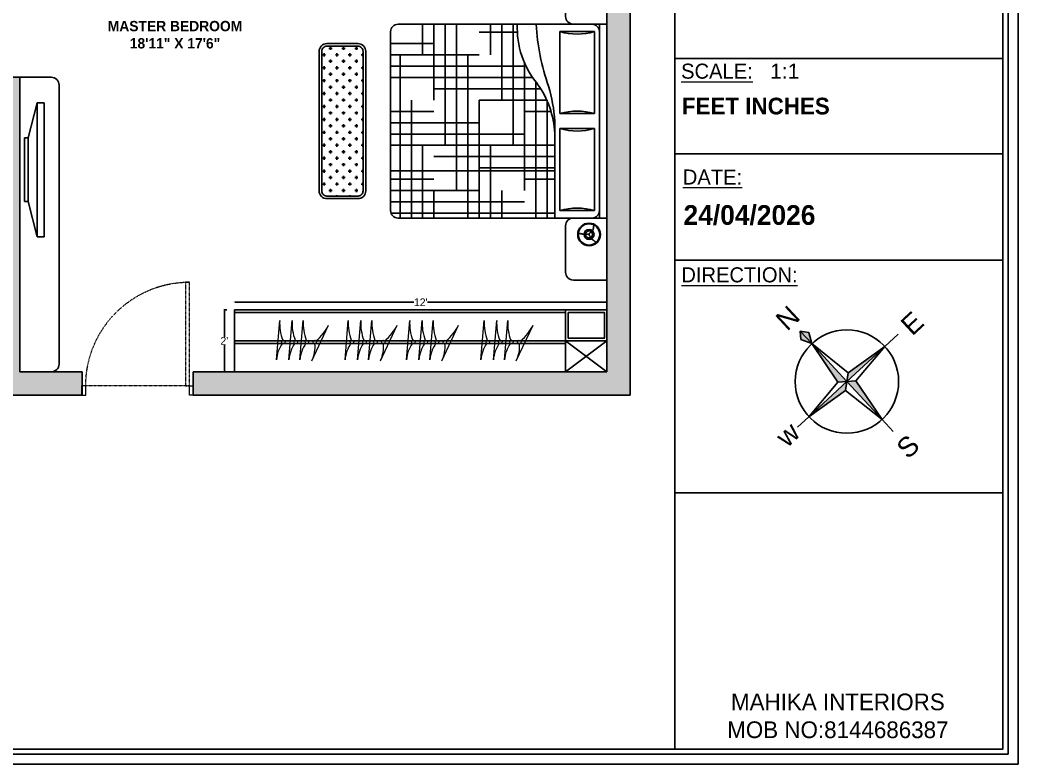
# Model space of a CAD drawing. Header units: inches. Extents: x 9636 to 21597, y -10243 to 557.
# Drawn here: x 10567.4 to 10953.4, y -5453.8 to -5165.9 of the extents above; entities that cross this region are included whole.
import ezdxf

# ---------------------------------------------------------------- set-up
doc = ezdxf.new("R2010")
doc.units = ezdxf.units.IN
doc.header["$MEASUREMENT"] = 0
for name, pattern in [('AUDIT_D_060311083008-3', [0]), ('DASHED2', [0.375, 0.25, -0.125]), ('HIDDEN', [0.375, 0.25, -0.125])]:
    doc.linetypes.add(name, pattern=pattern)
for name, color, linetype in [('A-DOOR', 251, 'AUDIT_D_060311083008-3'), ('A-Door-Frame', 1, 'Continuous'), ('A-Door-Swing', 8, 'HIDDEN'), ('ELE', 5, 'Continuous'), ('FUR', 42, 'Continuous'), ('IEL-HATCH-002', 7, 'Continuous'), ('TEFRİŞ', 11, 'Continuous')]:
    doc.layers.add(name, color=color, linetype=linetype)
doc.layers.add('FURNI', color=140, linetype='Continuous', lineweight=18)
doc.layers.add('Furniture', color=251, linetype='Continuous', lineweight=18)
doc.styles.add('HEMI', font='stylu.ttf')
doc.styles.add('regular', font='swissl.ttf')
doc.styles.get("Standard").update_dxf_attribs({"font": 'arial.ttf'})
doc.dimstyles.get("Standard").update_dxf_attribs({"dimtxt": 0.18, "dimasz": 0.18, "dimexe": 0.18, "dimexo": 0.0625, "dimgap": 0.09, "dimtad": 0, "dimtih": 1, "dimtoh": 1, "dimdec": 0, "dimzin": 0, "dimdsep": 46, "dimlunit": 4, "dimtxsty": 'Standard', "dimcen": 0.09, "dimadec": 0, "dimazin": 0, "dimtfac": 1, "dimtdec": 0, "dimtofl": 0, "dimtmove": 0, "dimatfit": 3, "dimfxl": 1, "dimtolj": 1, "dimtzin": 0, "dimarcsym": 0})
pattern_1 = [(90, (16.9, 0), (-744, 744), [744, -744]), (90, (140.9, 0), (-744, 744), [744, -744]), (90, (264.9, 0), (-744, 744), [744, -744]), (90, (388.9, 0), (-744, 744), [744, -744]), (90, (512.9, 0), (-744, 744), [744, -744]), (90, (636.9, 0), (-744, 744), [744, -744]), (90, (760.9, 0), (-744, 744), [744, -744]), (0, (16.9, 744), (744, -744), [744, -744]), (0, (16.9, 868), (744, -744), [744, -744]), (0, (16.9, 992), (744, -744), [744, -744]), (0, (16.9, 1116), (744, -744), [744, -744]), (0, (16.9, 1240), (744, -744), [744, -744]), (0, (16.9, 1364), (744, -744), [744, -744]), (0, (16.9, 1488), (744, -744), [744, -744])]

# ---------------------------------------------------------------- blocks, each defined once
blk = doc.blocks.new('*U121')
at = {"layer": 'A-Door-Frame', "lineweight": 5}
for p, q in [((0, -100), (0, 0)), ((1173, -100), (1173, 0))]:
    blk.add_line(p, q, dxfattribs=at)
for points in [[(0, -100), (40, -100), (40, 0), (0, 0)], [(1173, -100), (1133, -100), (1133, 0), (1173, 0)]]:
    blk.add_lwpolyline(points, dxfattribs=at)
at = {"layer": 'A-Door-Swing', "linetype": 'DASHED2', "lineweight": 5}
blk.add_line((50, 0), (1143, 0), dxfattribs=at)
blk.add_lwpolyline([(40, 0), (40, 1093), (80, 1093), (80, 0)], close=True, dxfattribs=at)
blk.add_arc((40, 0), 1093, 360, 90, dxfattribs=at)
blk = doc.blocks.new('db')
at = {"layer": 'IEL-HATCH-002', "transparency": 33554687}
h = blk.add_hatch(dxfattribs=at)
h.set_pattern_fill('AR-PARQ1', color=253, scale=62)
h.set_pattern_definition(pattern_1)
h.paths.add_polyline_path([(3316.83, 804.31), (3284.13, 804.31, 0.147224), (3264.9, 797.58, -0.185244), (3241.83, 789.83), (3241.83, 743.73, 0.414214), (3244.71, 740.84), (3313.94, 740.84, 0.414214), (3316.83, 743.73)])
h = blk.add_hatch(dxfattribs=at)
h.set_pattern_fill('AR-PARQ1', color=253, scale=62)
h.set_pattern_definition(pattern_1)
h.paths.add_polyline_path([(3316.83, 804.31), (3284.13, 804.31, 0.147224), (3264.9, 797.58, -0.185244), (3241.83, 789.83), (3241.83, 743.73, 0.414214), (3244.71, 740.84), (3313.94, 740.84, 0.414214), (3316.83, 743.73)])
h = blk.add_hatch(dxfattribs=at)
h.set_pattern_fill('HOUND', color=33, scale=70)
h.set_pattern_definition([(0, (16.908, 0), (17.5, 4.375), [70, -35]), (90, (16.908, 0), (-4.375, -17.5), [70, -35])])
h.paths.add_polyline_path([(3316.83, 804.31), (3284.13, 804.31, 0.147224), (3264.9, 797.58, -0.185244), (3241.83, 789.83), (3241.83, 743.73, 0.414214), (3244.71, 740.84), (3313.94, 740.84, 0.414214), (3316.83, 743.73)])
at = {"color": 0, "linetype": 'ByBlock'}
for p, q in [((3241.83, 824.5), (3316.83, 824.5)), ((3241.83, 821.61), (3241.83, 824.5)), ((3316.83, 821.61), (3316.83, 824.5)), ((3241.83, 821.61), (3316.83, 821.61)), ((3241.83, 743.73), (3241.83, 818.73)), ((3244.71, 819.69), (3244.71, 806.23)), ((3276.44, 819.69), (3244.71, 819.69)), ((3276.44, 806.23), (3276.44, 819.69)), ((3313.94, 819.69), (3282.21, 819.69)), ((3282.21, 819.69), (3282.21, 806.23)), ((3313.94, 806.23), (3313.94, 819.69)), ((3316.83, 818.73), (3316.83, 743.73)), ((3244.71, 806.23), (3276.44, 806.23)), ((3279.33, 804.31), (3316.83, 804.31)), ((3282.21, 806.23), (3313.94, 806.23)), ((3313.94, 740.84), (3244.71, 740.84))]:
    blk.add_line(p, q, dxfattribs=at)
for centre, radius, start, end in [((3244.71, 818.73), 2.88, 90, 180), ((3221.63, 812.96), 24.04, 343.7398, 16.2602), ((3299.52, 812.96), 24.04, 163.7398, 196.2602), ((3259.13, 812.96), 24.04, 343.7398, 16.2602), ((3337.02, 812.96), 24.04, 163.7398, 196.2602), ((3313.94, 818.73), 2.88, 0, 90), ((3285.7, 768.99), 35.35, 92.5398, 126.0403), ((3282.65, 746.81), 57.59, 93.3065, 106.9429), ((3236.62, 885.64), 88.69, 273.3665, 289.2534), ((3243.27, 823.78), 33.98, 267.5673, 309.5461), ((3244.71, 743.73), 2.88, 180, 270), ((3313.94, 743.73), 2.88, 270, 0)]:
    blk.add_arc(centre, radius, start, end, dxfattribs=at)
blk = doc.blocks.new('erh')
for p, q in [((3623.97, 765.54), (3599.36, 765.54)), ((3599.36, 765.54), (3599.36, 764.17)), ((3623.97, 764.17), (3623.97, 765.54)), ((3623.97, 764.17), (3599.36, 764.17))]:
    blk.add_line(p, q)
at = {"ltscale": 7}
for p, q in [((3599.36, 764.17), (3585.77, 760.72)), ((3623.97, 764.17), (3637.56, 760.72))]:
    blk.add_line(p, q, dxfattribs=at)
blk.add_lwpolyline([(3585.77, 760.72), (3637.56, 760.72), (3637.56, 758.04), (3585.77, 758.04)], close=True, dxfattribs=at)
blk = doc.blocks.new('46u46 u')
at = {"layer": 'Furniture', "color": 133, "lineweight": -2, "true_color": 0x84cdcc}
for p, q in [((1719223.22, 5855.25), (1719238.43, 5853.97)), ((1719223.22, 5850.43), (1719238.43, 5849.14)), ((1719223.22, 5846.14), (1719238.43, 5844.86)), ((1719222.81, 5841.56), (1719236.62, 5835.07))]:
    blk.add_line(p, q, dxfattribs=at)
for centre in [(1719230.18, 5852.56), (1719230.18, 5847.73), (1719230.18, 5843.45), (1719230.18, 5840.42)]:
    blk.add_circle(centre, 0.673, dxfattribs=at)
for centre, radius, start, end in [((1719222.13, 5842.1), 13.19, 55.3487, 85.2486), ((1719237.35, 5835.38), 18.62, 86.6903, 110.6016), ((1719222.13, 5837.28), 13.19, 55.3487, 85.2486), ((1719237.35, 5830.56), 18.62, 86.6903, 110.6016), ((1719222.13, 5833), 13.19, 55.3487, 85.2486), ((1719237.35, 5826.27), 18.62, 86.6903, 110.6016), ((1719228.44, 5853.49), 13.19, 244.7514, 274.6513), ((1719244.98, 5851.7), 18.62, 219.3984, 243.3097)]:
    blk.add_arc(centre, radius, start, end, dxfattribs=at)
blk = doc.blocks.new('rwg')
at = {"layer": 'IEL-HATCH-002', "true_color": 0xe4d6c8, "transparency": 33554687}
h = blk.add_hatch(dxfattribs=at)
h.set_pattern_fill('CROSS', color=254, scale=10)
h.paths.add_polyline_path([(3306.8, 731.61, 0.414214), (3304.8, 733.61), (3250.8, 733.61, 0.414214), (3248.8, 731.61), (3248.8, 719.61, 0.414214), (3250.8, 717.61), (3304.8, 717.61, 0.414214), (3306.8, 719.61)])
for points in [[(3307.8, 731.61), (3307.8, 719.61, -0.414214), (3304.8, 716.61), (3250.8, 716.61, -0.414214), (3247.8, 719.61), (3247.8, 731.61, -0.414214), (3250.8, 734.61), (3304.8, 734.61, -0.414214)], [(3306.8, 731.61), (3306.8, 719.61, -0.414214), (3304.8, 717.61), (3250.8, 717.61, -0.414214), (3248.8, 719.61), (3248.8, 731.61, -0.414214), (3250.8, 733.61), (3304.8, 733.61, -0.414214)]]:
    blk.add_lwpolyline(points, format="xyb", close=True)
blk = doc.blocks.new('*D147')
at = {"color": 254, "lineweight": -2, "transparency": 16777216}
for p, q in [((10650.41, -5275.07), (10650.41, -5274.95)), ((10794.41, -5275.07), (10794.41, -5274.95))]:
    blk.add_line(p, q, dxfattribs=at)
at = {"color": 5, "lineweight": -2, "transparency": 16777216}
for p, q in [((10650.59, -5275.13), (10719.79, -5275.13)), ((10794.23, -5275.13), (10725.03, -5275.13))]:
    blk.add_line(p, q, dxfattribs=at)
at = {"color": 5, "transparency": 16777216}
for points in [[(10650.59, -5275.1), (10650.59, -5275.16), (10650.41, -5275.13)], [(10794.23, -5275.1), (10794.23, -5275.16), (10794.41, -5275.13)]]:
    blk.add_solid(points, dxfattribs=at)
at = {"layer": 'Defpoints', "color": 0, "transparency": 16777216}
for p in [(10794.41, -5275.13), (10650.41, -5278.07), (10794.41, -5278.07)]:
    blk.add_point(p, dxfattribs=at)
at = {"color": 5, "transparency": 16777216, "insert": (10722.41, -5275.13), "char_height": 3, "attachment_point": 5, "style": 'HEMI'}
blk.add_mtext("\\A1;12'", dxfattribs=at)
blk = doc.blocks.new('*D148')
at = {"color": 254, "lineweight": -2, "transparency": 16777216}
for p, q in [((10647.41, -5278.07), (10646.28, -5278.07)), ((10647.41, -5302.07), (10646.28, -5302.07))]:
    blk.add_line(p, q, dxfattribs=at)
at = {"color": 5, "lineweight": -2, "transparency": 16777216}
for p, q in [((10646.46, -5278.25), (10646.46, -5288.45)), ((10646.46, -5301.89), (10646.46, -5291.69))]:
    blk.add_line(p, q, dxfattribs=at)
at = {"color": 5, "transparency": 16777216}
for points in [[(10646.43, -5278.25), (10646.49, -5278.25), (10646.46, -5278.07)], [(10646.43, -5301.89), (10646.49, -5301.89), (10646.46, -5302.07)]]:
    blk.add_solid(points, dxfattribs=at)
at = {"layer": 'Defpoints', "color": 0, "transparency": 16777216}
for p in [(10650.41, -5278.07), (10646.46, -5302.07), (10650.41, -5302.07)]:
    blk.add_point(p, dxfattribs=at)
at = {"color": 5, "transparency": 16777216, "insert": (10646.46, -5290.07), "char_height": 3, "attachment_point": 5, "style": 'HEMI'}
blk.add_mtext("\\A1;2'", dxfattribs=at)
blk = doc.blocks.new('A$C470D500B')
at = {"layer": 'ELE', "true_color": 0xed1f24}
h = blk.add_hatch(color=240, dxfattribs=at)
h.paths.add_polyline_path([(25.36, 49.16), (23.85, 47.28), (25.36, 44.35)])
h.paths.add_polyline_path([(25.36, 44.35), (26.88, 47.28), (25.36, 49.16)])
at = {"layer": 'ELE', "true_color": 0x000000}
h = blk.add_hatch(color=18, dxfattribs=at)
h.paths.add_polyline_path([(27.34, 28.11), (25.36, 29.71), (25.36, 15.08)])
h.paths.add_polyline_path([(40, 29.71), (27.34, 31.31), (25.36, 29.71)])
h.paths.add_polyline_path([(25.36, 44.35), (23.38, 31.31), (25.36, 29.71)])
h.paths.add_polyline_path([(23.38, 28.11), (25.36, 29.71), (10.73, 29.71)])
at = {"layer": 'ELE', "color": 240, "true_color": 0xed1f24}
for p, q in [((25.36, 49.16), (23.85, 47.28)), ((25.36, 49.16), (26.88, 47.28)), ((25.36, 44.35), (25.36, 49.16)), ((23.85, 47.28), (25.36, 44.35)), ((26.88, 47.28), (25.36, 44.35))]:
    blk.add_line(p, q, dxfattribs=at)
at = {"layer": 'ELE', "color": 18, "true_color": 0x000000}
for p, q in [((25.36, 44.35), (23.38, 31.31)), ((25.36, 29.71), (25.36, 44.35)), ((25.36, 44.35), (27.34, 31.31)), ((10.73, 29.71), (23.38, 31.31)), ((23.38, 31.31), (25.36, 29.71)), ((27.34, 31.31), (25.36, 29.71)), ((40, 29.71), (27.34, 31.31)), ((10.73, 29.71), (6.3, 29.71)), ((10.73, 29.71), (6.3, 29.71)), ((25.36, 29.71), (10.73, 29.71)), ((10.73, 29.71), (23.38, 28.11)), ((23.38, 28.11), (25.36, 29.71)), ((25.36, 29.71), (25.36, 15.08)), ((27.34, 28.11), (25.36, 29.71)), ((25.36, 29.71), (40, 29.71)), ((40, 29.71), (27.34, 28.11)), ((40, 29.71), (45.12, 29.71)), ((40, 29.71), (45.12, 29.71)), ((25.36, 15.08), (23.38, 28.11)), ((25.36, 15.08), (27.34, 28.11)), ((25.36, 15.08), (25.36, 10.4))]:
    blk.add_line(p, q, dxfattribs=at)
blk.add_circle((25.36, 29.71), 14.63, dxfattribs=at)
at = {"layer": 'ELE', "color": 240, "true_color": 0xed1f24}
blk.add_text('N', height=5.54, dxfattribs=at).set_placement((22.5, 51.52))
at = {"layer": 'ELE', "color": 18, "true_color": 0x000000}
for s, p in [('w', (0.11, 27.33)), ('E', (47.54, 26.51)), ('S', (22.95, 1.72))]:
    blk.add_text(s, height=5.54, dxfattribs=at).set_placement(p)

msp = doc.modelspace()

# ---------------------------------------------------------------- hatches: boundary and pattern name
at = {"layer": 'IEL-HATCH-002', "true_color": 0xc7c8ca, "transparency": 33554687}
h = msp.add_hatch(color=9, dxfattribs=at)
h.dxf.hatch_style = 1
h.paths.add_polyline_path([(10375.91, -5083.07), (10333.41, -5083.07), (10333.41, -5185.07), (10337.08, -5185.07), (10342.41, -5185.07), (10342.41, -5097.07), (10347.41, -5097.07), (10347.41, -5092.07), (10375.91, -5092.07)])
h.paths.add_polyline_path([(10483.91, -5083.07), (10459.91, -5083.07), (10459.91, -5092.07), (10483.91, -5092.07)])
h.paths.add_polyline_path([(10562.41, -5083.07), (10483.91, -5083.07), (10483.91, -5302.07), (10490.41, -5302.07), (10490.41, -5092.07), (10562.41, -5092.07)])
h.paths.add_polyline_path([(10591.41, -5302.07), (10567.41, -5302.07), (10567.41, -5188.07), (10563.74, -5188.07), (10562.41, -5188.07), (10562.41, -5302.07), (10490.41, -5302.07), (10483.91, -5302.07), (10483.91, -5311.07), (10490.41, -5311.07), (10562.41, -5311.07), (10591.41, -5311.07), (10591.41, -5307.41)])
h.paths.add_polyline_path([(10483.91, -5302.07), (10342.41, -5302.07), (10342.41, -5282.37), (10342.41, -5239.07), (10351.91, -5239.07), (10351.91, -5234.07), (10342.41, -5234.07), (10342.41, -5227.07), (10333.41, -5227.07), (10333.41, -5311.07), (10483.91, -5311.07)])
h.paths.add_polyline_path([(10803.41, -5083.07), (10773.81, -5083.07), (10773.81, -5092.07), (10794.41, -5092.07), (10794.41, -5284.07), (10794.41, -5290.07), (10794.41, -5302.07), (10634.41, -5302.07), (10634.41, -5311.07), (10803.41, -5311.07)])
h.paths.add_polyline_path([(10681.81, -5083.07), (10663.81, -5083.07), (10663.81, -5092.07), (10681.81, -5092.07)], flags=17)
h.paths.add_polyline_path([(10590.81, -5083.07), (10562.41, -5083.07), (10562.41, -5158.07), (10567.41, -5158.07), (10567.41, -5092.07), (10590.81, -5092.07)])

# ---------------------------------------------------------------- linework, layer by layer
for p, q in [((10803.41, -5083.07), (10803.41, -5311.07)), ((10794.41, -5092.07), (10794.41, -5284.07)), ((10567.41, -5188.07), (10562.41, -5188.07)), ((10567.41, -5302.07), (10567.41, -5188.07)), ((10794.41, -5278.07), (10650.41, -5278.07)), ((10650.41, -5302.07), (10650.41, -5278.07)), ((10778.41, -5279.07), (10650.41, -5279.07)), ((10778.41, -5278.07), (10778.41, -5302.07)), ((10794.41, -5278.07), (10794.41, -5302.07)), ((10778.41, -5302.07), (10794.41, -5290.07)), ((10778.41, -5290.07), (10794.41, -5302.07)), ((10591.41, -5302.07), (10567.41, -5302.07)), ((10591.41, -5302.07), (10591.41, -5311.07)), ((10794.41, -5302.07), (10634.41, -5302.07)), ((10634.41, -5302.07), (10634.41, -5311.07)), ((10591.41, -5311.07), (10562.41, -5311.07)), ((10803.41, -5311.07), (10634.41, -5311.07))]:
    msp.add_line(p, q)
at = {"color": 252, "true_color": 0x939598}
for p, q in [((10650.41, -5290.07), (10794.41, -5290.07)), ((10650.41, -5291.07), (10778.41, -5291.07))]:
    msp.add_line(p, q, dxfattribs=at)
for points in [[(10794.41, -5167.53), (10781.41, -5167.53, -0.414214), (10778.41, -5164.53), (10778.41, -5146.53, -0.414214), (10781.41, -5143.53), (10794.41, -5143.53)], [(10794.41, -5266.53), (10781.41, -5266.53, -0.414214), (10778.41, -5263.53), (10778.41, -5245.53, -0.414214), (10781.41, -5242.53), (10794.41, -5242.53)]]:
    msp.add_lwpolyline(points, format="xyb", close=True)
at = {"ltscale": 7}
msp.add_lwpolyline([(10567.41, -5302.07), (10567.41, -5188.07), (10579.53, -5188.07, -0.414214), (10582.53, -5191.07), (10582.53, -5299.07, -0.414214), (10579.53, -5302.07)], format="xyb", close=True, dxfattribs=at)
msp.add_lwpolyline([(10778.41, -5278.07), (10794.41, -5278.07), (10794.41, -5290.07), (10778.41, -5290.07)], close=True)
at = {"color": 152, "true_color": 0x2776bb}
msp.add_lwpolyline([(10779.41, -5279.07), (10793.41, -5279.07), (10793.41, -5289.07), (10779.41, -5289.07)], close=True, dxfattribs=at)
at = {"layer": 'FURNI', "color": 18, "lineweight": 25, "true_color": 0x000000}
for p, q in [((10820.72, -4993.59), (10820.72, -5448)), ((10820.67, -5180.78), (10947.51, -5180.78)), ((10820.67, -5217.71), (10947.51, -5217.71)), ((10820.67, -5258.85), (10947.51, -5258.85)), ((10820.72, -5348.82), (10947.56, -5348.88))]:
    msp.add_line(p, q, dxfattribs=at)
for points in [[(10301.19, -5453.82), (10301.19, -4987.77), (10953.38, -4987.77), (10953.38, -5453.82)], [(10305.07, -5449.94), (10305.07, -4991.65), (10949.5, -4991.65), (10949.5, -5449.94)], [(10307.01, -5448), (10307.01, -4993.59), (10947.56, -4993.59), (10947.56, -5448)]]:
    msp.add_lwpolyline(points, close=True, dxfattribs=at)
at = {"layer": 'TEFRİŞ', "color": 252, "linetype": 'Continuous', "true_color": 0x939598}
for p, q in [((10789.36, -5245.37), (10789.39, -5245.27)), ((10789.36, -5245.37), (10789.39, -5245.27)), ((10789.39, -5245.27), (10789.42, -5245.17)), ((10789.39, -5245.27), (10789.42, -5245.17)), ((10789.42, -5245.17), (10789.46, -5245.08)), ((10789.42, -5245.17), (10789.46, -5245.08)), ((10789.46, -5245.08), (10789.5, -5244.98)), ((10789.46, -5245.08), (10789.5, -5244.98)), ((10789.5, -5244.98), (10789.54, -5244.9)), ((10789.5, -5244.98), (10789.54, -5244.9)), ((10789.54, -5244.9), (10789.59, -5244.82)), ((10789.54, -5244.9), (10789.59, -5244.82)), ((10789.59, -5244.82), (10789.64, -5244.74)), ((10789.59, -5244.82), (10789.64, -5244.74)), ((10783.1, -5248.78), (10782.97, -5248.83)), ((10783.1, -5248.78), (10782.97, -5248.83)), ((10783.24, -5248.73), (10783.1, -5248.78)), ((10783.24, -5248.73), (10783.1, -5248.78)), ((10783.36, -5248.69), (10783.24, -5248.73)), ((10783.36, -5248.69), (10783.24, -5248.73)), ((10783.49, -5248.65), (10783.36, -5248.69)), ((10783.49, -5248.65), (10783.36, -5248.69)), ((10783.6, -5248.62), (10783.49, -5248.65)), ((10783.6, -5248.62), (10783.49, -5248.65)), ((10783.72, -5248.59), (10783.6, -5248.62)), ((10783.72, -5248.59), (10783.6, -5248.62)), ((10783.83, -5248.57), (10783.72, -5248.59)), ((10783.83, -5248.57), (10783.72, -5248.59)), ((10783.93, -5248.56), (10783.83, -5248.57)), ((10783.93, -5248.56), (10783.83, -5248.57)), ((10784.02, -5248.55), (10783.93, -5248.56)), ((10784.02, -5248.55), (10783.93, -5248.56)), ((10784.11, -5248.56), (10784.02, -5248.55)), ((10784.11, -5248.56), (10784.02, -5248.55)), ((10784.2, -5248.57), (10784.11, -5248.56)), ((10784.2, -5248.57), (10784.11, -5248.56)), ((10784.29, -5248.59), (10784.2, -5248.57)), ((10784.29, -5248.59), (10784.2, -5248.57)), ((10784.37, -5248.61), (10784.29, -5248.59)), ((10784.37, -5248.61), (10784.29, -5248.59)), ((10784.45, -5248.63), (10784.37, -5248.61)), ((10784.45, -5248.63), (10784.37, -5248.61)), ((10784.53, -5248.65), (10784.45, -5248.63)), ((10784.53, -5248.65), (10784.45, -5248.63)), ((10784.61, -5248.67), (10784.53, -5248.65)), ((10784.61, -5248.67), (10784.53, -5248.65)), ((10784.69, -5248.69), (10784.61, -5248.67)), ((10784.69, -5248.69), (10784.61, -5248.67)), ((10784.77, -5248.71), (10784.69, -5248.69)), ((10784.77, -5248.71), (10784.69, -5248.69)), ((10784.85, -5248.73), (10784.77, -5248.71)), ((10784.85, -5248.73), (10784.77, -5248.71)), ((10784.93, -5248.75), (10784.85, -5248.73)), ((10784.93, -5248.75), (10784.85, -5248.73)), ((10785.01, -5248.76), (10784.93, -5248.75)), ((10785.01, -5248.76), (10784.93, -5248.75)), ((10785.08, -5248.78), (10785.01, -5248.76)), ((10785.08, -5248.78), (10785.01, -5248.76)), ((10785.16, -5248.79), (10785.08, -5248.78)), ((10785.16, -5248.79), (10785.08, -5248.78)), ((10785.24, -5248.8), (10785.16, -5248.79)), ((10785.24, -5248.8), (10785.16, -5248.79)), ((10785.31, -5248.81), (10785.24, -5248.8)), ((10785.31, -5248.81), (10785.24, -5248.8)), ((10785.39, -5248.82), (10785.31, -5248.81)), ((10785.39, -5248.82), (10785.31, -5248.81)), ((10785.47, -5248.83), (10785.39, -5248.82)), ((10785.47, -5248.83), (10785.39, -5248.82)), ((10785.54, -5248.83), (10785.47, -5248.83)), ((10785.54, -5248.83), (10785.47, -5248.83)), ((10785.62, -5248.83), (10785.54, -5248.83)), ((10785.62, -5248.83), (10785.54, -5248.83)), ((10785.7, -5248.84), (10785.62, -5248.83)), ((10785.7, -5248.84), (10785.62, -5248.83)), ((10785.78, -5248.84), (10785.7, -5248.84)), ((10785.78, -5248.84), (10785.7, -5248.84)), ((10785.86, -5248.84), (10785.78, -5248.84)), ((10785.86, -5248.84), (10785.78, -5248.84)), ((10785.94, -5248.84), (10785.86, -5248.84)), ((10785.94, -5248.84), (10785.86, -5248.84)), ((10786.02, -5248.83), (10785.94, -5248.84)), ((10786.02, -5248.83), (10785.94, -5248.84)), ((10786.11, -5248.83), (10786.02, -5248.83)), ((10786.11, -5248.83), (10786.02, -5248.83)), ((10786.2, -5248.83), (10786.11, -5248.83)), ((10786.2, -5248.83), (10786.11, -5248.83)), ((10786.29, -5248.83), (10786.2, -5248.83)), ((10786.29, -5248.83), (10786.2, -5248.83)), ((10786.38, -5248.82), (10786.29, -5248.83)), ((10786.38, -5248.82), (10786.29, -5248.83)), ((10786.48, -5248.83), (10786.38, -5248.82)), ((10786.48, -5248.83), (10786.38, -5248.82)), ((10786.58, -5248.83), (10786.48, -5248.83)), ((10786.58, -5248.83), (10786.48, -5248.83)), ((10786.69, -5248.83), (10786.58, -5248.83)), ((10786.69, -5248.83), (10786.58, -5248.83)), ((10786.8, -5248.83), (10786.69, -5248.83)), ((10786.8, -5248.83), (10786.69, -5248.83)), ((10786.93, -5248.84), (10786.8, -5248.83)), ((10786.93, -5248.84), (10786.8, -5248.83)), ((10787.07, -5248.83), (10786.93, -5248.84)), ((10787.07, -5248.83), (10786.93, -5248.84)), ((10787.24, -5248.83), (10787.07, -5248.83)), ((10787.24, -5248.83), (10787.07, -5248.83)), ((10787.42, -5248.82), (10787.24, -5248.83)), ((10787.42, -5248.82), (10787.24, -5248.83)), ((10787.36, -5248.72), (10787.45, -5248.91)), ((10787.36, -5248.72), (10787.45, -5248.91)), ((10787.63, -5248.8), (10787.42, -5248.82)), ((10787.63, -5248.8), (10787.42, -5248.82)), ((10787.43, -5248.9), (10787.54, -5248.7)), ((10787.43, -5248.9), (10787.54, -5248.7)), ((10787.45, -5248.91), (10787.54, -5249.08)), ((10787.45, -5248.91), (10787.54, -5249.08)), ((10787.54, -5248.7), (10787.65, -5248.52)), ((10787.54, -5248.7), (10787.65, -5248.52)), ((10787.54, -5249.08), (10787.63, -5249.23)), ((10787.54, -5249.08), (10787.63, -5249.23)), ((10787.65, -5248.52), (10787.76, -5248.36)), ((10787.65, -5248.52), (10787.76, -5248.36)), ((10787.76, -5248.36), (10787.87, -5248.22)), ((10787.76, -5248.36), (10787.87, -5248.22)), ((10787.87, -5248.22), (10787.97, -5248.11)), ((10787.87, -5248.22), (10787.97, -5248.11)), ((10787.97, -5248.11), (10788.07, -5248)), ((10787.97, -5248.11), (10788.07, -5248)), ((10788.07, -5248), (10788.17, -5247.91)), ((10788.07, -5248), (10788.17, -5247.91)), ((10788.17, -5247.91), (10788.27, -5247.83)), ((10788.17, -5247.91), (10788.27, -5247.83)), ((10788.27, -5247.83), (10788.36, -5247.75)), ((10788.27, -5247.83), (10788.36, -5247.75)), ((10788.36, -5247.75), (10788.44, -5247.67)), ((10788.36, -5247.75), (10788.44, -5247.67)), ((10788.44, -5247.67), (10788.52, -5247.6)), ((10788.44, -5247.67), (10788.52, -5247.6)), ((10788.52, -5247.6), (10788.6, -5247.53)), ((10788.52, -5247.6), (10788.6, -5247.53)), ((10788.6, -5247.53), (10788.67, -5247.46)), ((10788.6, -5247.53), (10788.67, -5247.46)), ((10788.67, -5247.46), (10788.73, -5247.4)), ((10788.67, -5247.46), (10788.73, -5247.4)), ((10788.73, -5247.4), (10788.79, -5247.33)), ((10788.73, -5247.4), (10788.79, -5247.33)), ((10788.79, -5247.33), (10788.85, -5247.26)), ((10788.79, -5247.33), (10788.85, -5247.26)), ((10788.85, -5247.26), (10788.9, -5247.2)), ((10788.85, -5247.26), (10788.9, -5247.2)), ((10788.9, -5247.2), (10788.94, -5247.13)), ((10788.9, -5247.2), (10788.94, -5247.13)), ((10788.94, -5247.13), (10788.98, -5247.05)), ((10788.94, -5247.13), (10788.98, -5247.05)), ((10788.98, -5247.05), (10789.02, -5246.98)), ((10788.98, -5247.05), (10789.02, -5246.98)), ((10789.02, -5246.98), (10789.05, -5246.91)), ((10789.02, -5246.98), (10789.05, -5246.91)), ((10789.05, -5246.91), (10789.08, -5246.84)), ((10789.05, -5246.91), (10789.08, -5246.84)), ((10789.08, -5246.84), (10789.1, -5246.76)), ((10789.08, -5246.84), (10789.1, -5246.76)), ((10789.1, -5246.76), (10789.12, -5246.69)), ((10789.1, -5246.76), (10789.12, -5246.69)), ((10789.12, -5246.69), (10789.14, -5246.62)), ((10789.12, -5246.69), (10789.14, -5246.62)), ((10789.14, -5246.62), (10789.15, -5246.54)), ((10789.14, -5246.62), (10789.15, -5246.54)), ((10789.15, -5246.54), (10789.16, -5246.47)), ((10789.15, -5246.54), (10789.16, -5246.47)), ((10789.16, -5246.47), (10789.17, -5246.39)), ((10789.16, -5246.47), (10789.17, -5246.39)), ((10789.17, -5246.39), (10789.18, -5246.32)), ((10789.17, -5246.39), (10789.18, -5246.32)), ((10789.18, -5246.32), (10789.19, -5246.25)), ((10789.18, -5246.32), (10789.19, -5246.25)), ((10789.19, -5246.25), (10789.2, -5246.17)), ((10789.19, -5246.25), (10789.2, -5246.17)), ((10789.2, -5246.17), (10789.21, -5246.1)), ((10789.2, -5246.17), (10789.21, -5246.1)), ((10789.21, -5246.1), (10789.22, -5246.03)), ((10789.21, -5246.1), (10789.22, -5246.03)), ((10789.22, -5246.03), (10789.23, -5245.95)), ((10789.22, -5246.03), (10789.23, -5245.95)), ((10789.23, -5245.95), (10789.24, -5245.88)), ((10789.23, -5245.95), (10789.24, -5245.88)), ((10789.24, -5245.88), (10789.26, -5245.8)), ((10789.24, -5245.88), (10789.26, -5245.8)), ((10789.26, -5245.8), (10789.27, -5245.72)), ((10789.26, -5245.8), (10789.27, -5245.72)), ((10789.27, -5245.72), (10789.29, -5245.64)), ((10789.27, -5245.72), (10789.29, -5245.64)), ((10789.29, -5245.64), (10789.31, -5245.55)), ((10789.29, -5245.64), (10789.31, -5245.55)), ((10789.31, -5245.55), (10789.33, -5245.46)), ((10789.31, -5245.55), (10789.33, -5245.46)), ((10789.33, -5245.46), (10789.36, -5245.37)), ((10789.33, -5245.46), (10789.36, -5245.37)), ((10787.63, -5249.23), (10787.7, -5249.37)), ((10787.63, -5249.23), (10787.7, -5249.37)), ((10787.7, -5249.37), (10787.77, -5249.49)), ((10787.7, -5249.37), (10787.77, -5249.49)), ((10787.77, -5249.49), (10787.84, -5249.6)), ((10787.77, -5249.49), (10787.84, -5249.6)), ((10787.84, -5249.6), (10787.9, -5249.7)), ((10787.84, -5249.6), (10787.9, -5249.7)), ((10787.9, -5249.7), (10787.96, -5249.79)), ((10787.9, -5249.7), (10787.96, -5249.79)), ((10787.96, -5249.79), (10788.01, -5249.88)), ((10787.96, -5249.79), (10788.01, -5249.88)), ((10788.01, -5249.88), (10788.06, -5249.96)), ((10788.01, -5249.88), (10788.06, -5249.96)), ((10788.06, -5249.96), (10788.11, -5250.04)), ((10788.06, -5249.96), (10788.11, -5250.04)), ((10788.11, -5250.04), (10788.16, -5250.12)), ((10788.11, -5250.04), (10788.16, -5250.12)), ((10788.16, -5250.12), (10788.2, -5250.2)), ((10788.16, -5250.12), (10788.2, -5250.2)), ((10788.2, -5250.2), (10788.25, -5250.27)), ((10788.2, -5250.2), (10788.25, -5250.27)), ((10788.25, -5250.27), (10788.3, -5250.34)), ((10788.25, -5250.27), (10788.3, -5250.34)), ((10788.3, -5250.34), (10788.35, -5250.41)), ((10788.3, -5250.34), (10788.35, -5250.41)), ((10788.35, -5250.41), (10788.4, -5250.48)), ((10788.35, -5250.41), (10788.4, -5250.48)), ((10788.4, -5250.48), (10788.46, -5250.54)), ((10788.4, -5250.48), (10788.46, -5250.54)), ((10788.46, -5250.54), (10788.52, -5250.61)), ((10788.46, -5250.54), (10788.52, -5250.61)), ((10788.52, -5250.61), (10788.58, -5250.67)), ((10788.52, -5250.61), (10788.58, -5250.67)), ((10788.58, -5250.67), (10788.65, -5250.73)), ((10788.58, -5250.67), (10788.65, -5250.73)), ((10788.65, -5250.73), (10788.71, -5250.79)), ((10788.65, -5250.73), (10788.71, -5250.79)), ((10788.71, -5250.79), (10788.78, -5250.85)), ((10788.71, -5250.79), (10788.78, -5250.85)), ((10788.78, -5250.85), (10788.85, -5250.91)), ((10788.78, -5250.85), (10788.85, -5250.91)), ((10788.85, -5250.91), (10788.93, -5250.97)), ((10788.85, -5250.91), (10788.93, -5250.97)), ((10788.93, -5250.97), (10789, -5251.03)), ((10788.93, -5250.97), (10789, -5251.03)), ((10789, -5251.03), (10789.08, -5251.1)), ((10789, -5251.03), (10789.08, -5251.1)), ((10789.08, -5251.1), (10789.16, -5251.16)), ((10789.08, -5251.1), (10789.16, -5251.16)), ((10789.16, -5251.16), (10789.25, -5251.22)), ((10789.16, -5251.16), (10789.25, -5251.22)), ((10789.25, -5251.22), (10789.34, -5251.28)), ((10789.25, -5251.22), (10789.34, -5251.28)), ((10789.34, -5251.28), (10789.44, -5251.35)), ((10789.34, -5251.28), (10789.44, -5251.35)), ((10789.44, -5251.35), (10789.54, -5251.42)), ((10789.44, -5251.35), (10789.54, -5251.42)), ((10789.54, -5251.42), (10789.65, -5251.5)), ((10789.54, -5251.42), (10789.65, -5251.5)), ((10789.65, -5251.5), (10789.77, -5251.58)), ((10789.65, -5251.5), (10789.77, -5251.58)), ((10789.77, -5251.58), (10789.9, -5251.66)), ((10789.77, -5251.58), (10789.9, -5251.66)), ((10789.9, -5251.66), (10790.03, -5251.76)), ((10789.9, -5251.66), (10790.03, -5251.76)), ((10790.03, -5251.76), (10790.17, -5251.87)), ((10790.03, -5251.76), (10790.17, -5251.87)), ((10790.17, -5251.87), (10790.33, -5251.99)), ((10790.17, -5251.87), (10790.33, -5251.99)), ((10790.33, -5251.99), (10790.5, -5252.13)), ((10790.33, -5251.99), (10790.5, -5252.13)), ((10790.5, -5252.13), (10790.68, -5252.28)), ((10790.5, -5252.13), (10790.68, -5252.28))]:
    msp.add_line(p, q, dxfattribs=at)
for major_axis, start_param, end_param in [((-3.1, -3.1), 3.926991, 10.210176), ((-2.91, 2.91), 5.497787, 11.780972), ((-2.91, 2.91), 5.497787, 11.780972), ((-1.36, 1.36), 5.497787, 11.780972), ((-1.36, 1.36), 5.497787, 11.780972), ((-0.969, 0.969), 5.497787, 11.780972), ((-0.969, 0.969), 5.497787, 11.780972)]:
    msp.add_ellipse((10787.49, -5248.88), major_axis=major_axis, ratio=1, start_param=start_param, end_param=end_param, dxfattribs=at)

# ---------------------------------------------------------------- block references
for name, p, rotation in [('db', (9969.91, -1925.7), 270), ('rwg', (11417.71, -8482.83), 90), ('erh', (11334.75, -8835.52), 90)]:
    msp.add_blockref(name, p, dxfattribs=dict(rotation=rotation))
at = {"lineweight": 9, "rotation": 89.99999999999997}
for p in [(16521.83, -1724520.61), (16548.36, -1724520.61), (16572.11, -1724520.61), (16600.92, -1724520.61)]:
    msp.add_blockref('46u46 u', p, dxfattribs=at)
at = {"layer": 'A-DOOR', "lineweight": 5, "xscale": -0.03666666666666651, "yscale": 0.03666666666666651, "zscale": 0.03666666666666651}
msp.add_blockref('*U121', (10634.41, -5307.41), dxfattribs=at)
at = {"layer": 'FUR', "xscale": 1.366892655519788, "yscale": 1.366892655519788, "zscale": 1.366892655519788, "rotation": 42.77980298507691}
msp.add_blockref('A$C470D500B', (10889.34, -5359.17), dxfattribs=at)

# ---------------------------------------------------------------- texts
at = {"color": 1, "lineweight": 15, "insert": (10667.94, -5166.25), "char_height": 4, "width": 81.1585, "attachment_point": 3, "rotation": 0.0094, "style": 'HEMI'}
msp.add_mtext('\\pxqc;{\\fStylus BT|b1|i0|c0|p34;MASTER BEDROOM\\P18\'11" X 17\'6"}', dxfattribs=at)
at = {"lineweight": 15, "attachment_point": 1, "rotation": 359.9906}
for s, insert, char_height, width, style in [('{\\LSCALE:}', (10823.08, -5182.79), 5.821, 45.0286, 'HEMI'), ('1:1', (10857.52, -5182.79), 5.821, 23.145, 'regular'), ('{\\fStylus BT|b1|i0|c0|p34;FEET INCHES}', (10823.39, -5195.96), 6.4683, 85.791, 'HEMI'), ('{\\LDATE:}', (10823.75, -5223.75), 5.821, 45.0286, 'HEMI'), ('{\\fStylus BT|b1|i0|c0|p34;24/04/2026}', (10824.02, -5237.54), 7.6237, 58.9694, 'HEMI'), ('{\\LDIRECTION:}', (10823.18, -5261.59), 5.8214, 45.0286, 'HEMI'), ('\\pxqc;MAHIKA INTERIORS\\PMOB NO:8144686387', (10828.87, -5426.52), 6.4683, 109.6717, 'HEMI')]:
    msp.add_mtext(s, dxfattribs=dict(at, insert=insert, char_height=char_height, width=width, style=style))

# ---------------------------------------------------------------- dimensions: what is measured, and where the dimension line sits
dim = msp.add_linear_dim(base=(10794.41, -5275.13), p1=(10650.41, -5278.07), p2=(10794.41, -5278.07), dimstyle='Standard', override={"dimtxt": 3, "dimexo": 3, "dimtxsty": 'HEMI', "dimclrd": 5, "dimclre": 254, "dimclrt": 5, "dimfxl": 0.03937, "dimarcsym": 1})
dim.commit()
dim.dimension.update_dxf_attribs({"geometry": '*D147', "text_midpoint": (10722.41, -5275.13)})
dim = msp.add_linear_dim(base=(10646.46, -5302.07), p1=(10650.41, -5278.07), p2=(10650.41, -5302.07), angle=90, dimstyle='Standard', override={"dimtxt": 3, "dimexo": 3, "dimtxsty": 'HEMI', "dimclrd": 5, "dimclre": 254, "dimclrt": 5, "dimfxl": 0.03937, "dimarcsym": 1})
dim.commit()
dim.dimension.update_dxf_attribs({"geometry": '*D148', "text_midpoint": (10646.46, -5290.07)})

doc.saveas('drawing.dxf')
